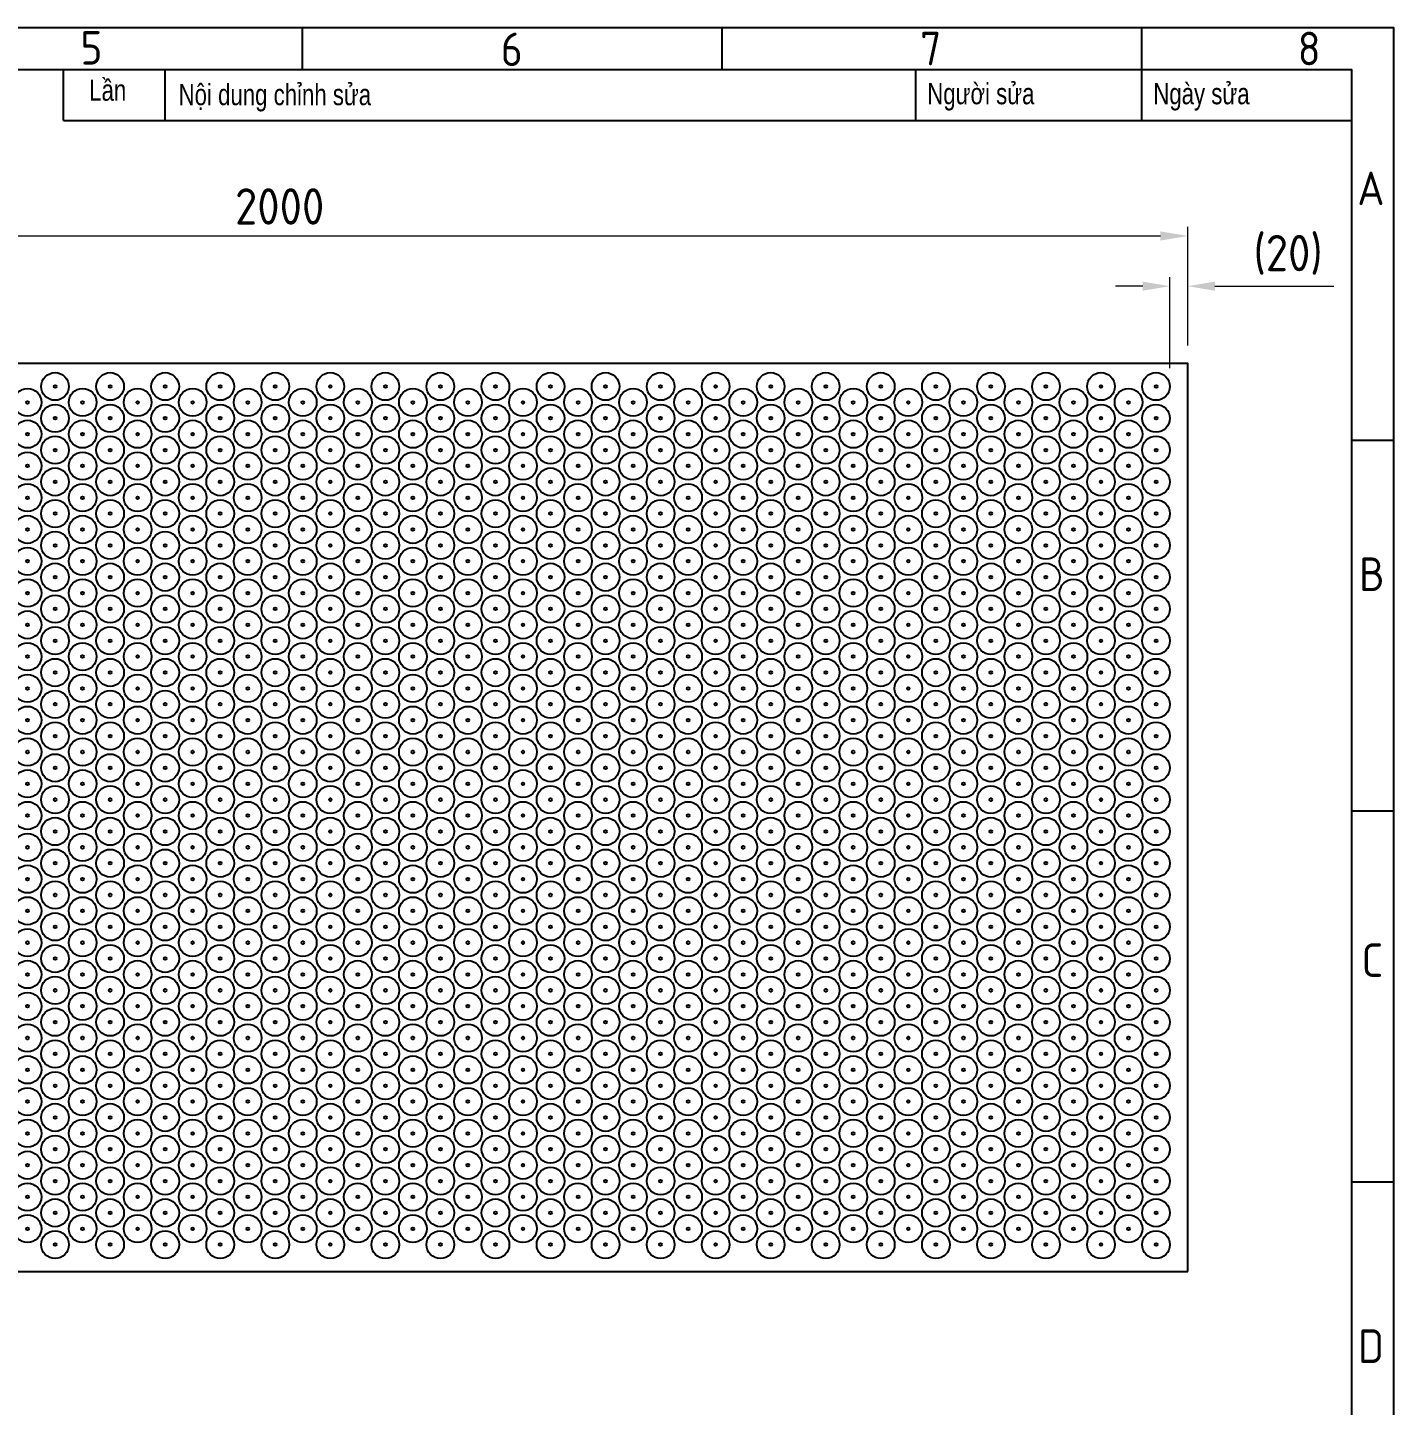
# Model space of a CAD drawing. Header units: millimetres. Extents: x -205945 to -46279, y 28253 to 108078.
# Drawn here: x -107357 to -105853, y 55442 to 56959 of the extents above; entities that cross this region are included whole.
import ezdxf

# ---------------------------------------------------------------- set-up
doc = ezdxf.new("R2010")
doc.units = ezdxf.units.MM
doc.header["$PDMODE"] = 2
doc.linetypes.add('CONTPVMNIL', pattern=[0])
doc.layers.get('0').update_dxf_attribs({"linetype": 'CONTPVMNIL'})
doc.layers.get('DEFPOINTS').update_dxf_attribs({"color": 6})
doc.layers.add('D KT', color=4, linetype='Continuous', lineweight=18)
doc.layers.add('FRAME050', color=6, linetype='Continuous')
doc.layers.add('MAIN', color=7, linetype='Continuous')
doc.styles.add('ISOCP', font='isocp')
doc.styles.add('style1', font='arial.ttf', dxfattribs={"width": 0.75})
doc.dimstyles.new('dim 20', dxfattribs={"dimscale": 20, "dimtxt": 2.5, "dimasz": 1.5, "dimexe": 0.5, "dimexo": 1, "dimtad": 1, "dimtoh": 1, "dimtxsty": 'ISOCP', "dimcen": 0, "dimclrd": 3, "dimclre": 3, "dimclrt": 7, "dimadec": 0, "dimazin": 0, "dimtfac": 1, "dimtix": 1, "dimtofl": 0, "dimtmove": 0, "dimatfit": 3, "dimfxl": 0, "dimlwd": 5, "dimlwe": 5, "dimarcsym": 0})

# ---------------------------------------------------------------- blocks, each defined once
blk = doc.blocks.new('khung moi')
at = {"layer": 'FRAME050'}
for p, q in [((-102.96, 221.36), (-102.96, 225.32)), ((-63.36, 221.36), (-63.36, 225.32)), ((-23.76, 221.36), (-23.76, 225.32)), ((0, 186.36), (-3.96, 186.36)), ((0, 151.36), (-3.96, 151.36)), ((-3.96, 116.36), (0, 116.36))]:
    blk.add_line(p, q, dxfattribs=at)
at = {"layer": 'MAIN', "color": 7, "linetype": 'Continuous'}
blk.add_lwpolyline([(-300.96, 221.36), (-3.96, 221.36), (-3.96, 11.36), (-300.96, 11.36)], close=True, dxfattribs=at)
at = {"layer": 'FRAME050', "style": 'ISOCP'}
for s, p in [('5', (-123.93, 221.83)), ('6', (-84.25, 221.69)), ('7', (-44.67, 221.76)), ('8', (-9.03, 221.76)), ('A', (-3.41, 208.57)), ('B', (-3.25, 172.14)), ('C', (-3.01, 135.71)), ('D', (-3.34, 99.28))]:
    blk.add_text(s, height=3.17, dxfattribs=at).set_placement(p)
blk = doc.blocks.new('*D590')
at = {"layer": 'D KT', "color": 3, "lineweight": 5, "ltscale": 3, "transparency": 16777216}
for p, q in [((-108079.1, 56609.3), (-108079.1, 56739.8)), ((-106079.1, 56609.3), (-106079.1, 56739.8)), ((-108049.1, 56729.8), (-106109.1, 56729.8))]:
    blk.add_line(p, q, dxfattribs=at)
at = {"layer": 'D KT', "color": 3, "ltscale": 3, "transparency": 16777216}
for points in [[(-108049.1, 56734.8), (-108049.1, 56724.8), (-108079.1, 56729.8)], [(-106109.1, 56734.8), (-106109.1, 56724.8), (-106079.1, 56729.8)]]:
    blk.add_solid(points, dxfattribs=at)
at = {"layer": 'DEFPOINTS', "color": 0, "ltscale": 3, "transparency": 16777216}
for p in [(-106079.1, 56729.8), (-108079.1, 56589.3), (-106079.1, 56589.3)]:
    blk.add_point(p, dxfattribs=at)
at = {"layer": 'D KT', "color": 7, "ltscale": 3, "transparency": 16777216, "insert": (-107079.1, 56762.3), "char_height": 40, "attachment_point": 5, "style": 'ISOCP'}
blk.add_mtext('2000', dxfattribs=at)
blk = doc.blocks.new('*D593')
at = {"color": 3, "lineweight": 5, "ltscale": 3, "transparency": 16777216}
for p, q in [((-106128.7, 56674.5), (-106158.7, 56674.5)), ((-106098.7, 56584.1), (-106098.7, 56684.5)), ((-106079.1, 56609.3), (-106079.1, 56684.5)), ((-106049.1, 56674.5), (-105918.1, 56674.5))]:
    blk.add_line(p, q, dxfattribs=at)
at = {"color": 3, "ltscale": 3, "transparency": 16777216}
for points in [[(-106128.7, 56679.5), (-106128.7, 56669.5), (-106098.7, 56674.5)], [(-106049.1, 56679.5), (-106049.1, 56669.5), (-106079.1, 56674.5)]]:
    blk.add_solid(points, dxfattribs=at)
at = {"layer": 'DEFPOINTS', "color": 0, "ltscale": 3, "transparency": 16777216}
for p in [(-106079.1, 56674.5), (-106079.1, 56589.3), (-106098.7, 56564.1)]:
    blk.add_point(p, dxfattribs=at)
at = {"color": 7, "ltscale": 3, "transparency": 16777216, "insert": (-105968.6, 56709), "char_height": 40, "attachment_point": 5, "style": 'ISOCP'}
blk.add_mtext('(20)', dxfattribs=at)
blk = doc.blocks.new('A$Cf19ecd48')
at = {"ltscale": 30}
for radius in [15.25, 1.5]:
    blk.add_circle((15.25, 15.25), radius, dxfattribs=at)

msp = doc.modelspace()

# ---------------------------------------------------------------- linework, layer by layer
at = {"ltscale": 3}
msp.add_lwpolyline([(-106079.071, 55589.313), (-106079.071, 56589.313), (-108079.071, 56589.313), (-108079.071, 55589.313)], close=True, dxfattribs=at)
at = {"layer": 'DEFPOINTS'}
msp.add_lwpolyline([(-109409.957, 56959.303), (-105852.557, 56959.303), (-105852.557, 54416.903), (-109409.957, 54416.903)], close=True, dxfattribs=at)
at = {"layer": 'MAIN'}
for p, q in [((-107316.98, 56857.103), (-107316.98, 56913.103)), ((-107204.98, 56857.103), (-107204.98, 56913.103)), ((-106378.657, 56857.103), (-106378.657, 56913.103)), ((-106129.757, 56857.103), (-106129.757, 56913.103)), ((-107316.98, 56857.103), (-105898.757, 56857.103))]:
    msp.add_line(p, q, dxfattribs=at)

# ---------------------------------------------------------------- block references
at = {"xscale": 11.66666666666667, "yscale": 11.66666666666667, "zscale": 11.66666666666667}
msp.add_blockref('khung moi', (-105852.557, 54330.523), dxfattribs=at)
at = {"ltscale": 30}
for p in [(-107341.631, 56548.813), (-107281.011, 56548.813), (-107220.391, 56548.813), (-107159.771, 56548.813), (-107099.151, 56548.813), (-107038.531, 56548.813), (-106977.911, 56548.813), (-106917.291, 56548.813), (-106856.671, 56548.813), (-106796.051, 56548.813), (-106735.431, 56548.813), (-106674.811, 56548.813), (-106614.191, 56548.813), (-106553.571, 56548.813), (-106492.951, 56548.813), (-106432.331, 56548.813), (-106371.711, 56548.813), (-106311.091, 56548.813), (-106250.471, 56548.813), (-106189.851, 56548.813), (-106129.231, 56548.813), (-107371.94, 56531.313), (-107311.32, 56531.313), (-107250.7, 56531.313), (-107190.08, 56531.313), (-107129.46, 56531.313), (-107068.84, 56531.313), (-107008.22, 56531.313), (-106947.6, 56531.313), (-106886.98, 56531.313), (-106826.36, 56531.313), (-106765.74, 56531.313), (-106705.12, 56531.313), (-106644.5, 56531.313), (-106583.88, 56531.313), (-106523.26, 56531.313), (-106462.64, 56531.313), (-106402.02, 56531.313), (-106341.4, 56531.313), (-106280.78, 56531.313), (-106220.16, 56531.313), (-106159.54, 56531.313), (-107341.631, 56513.813), (-107281.011, 56513.813), (-107220.391, 56513.813), (-107159.771, 56513.813), (-107099.151, 56513.813), (-107038.531, 56513.813), (-106977.911, 56513.813), (-106917.291, 56513.813), (-106856.671, 56513.813), (-106796.051, 56513.813), (-106735.431, 56513.813), (-106674.811, 56513.813), (-106614.191, 56513.813), (-106553.571, 56513.813), (-106492.951, 56513.813), (-106432.331, 56513.813), (-106371.711, 56513.813), (-106311.091, 56513.813), (-106250.471, 56513.813), (-106189.851, 56513.813), (-106129.231, 56513.813), (-107371.94, 56496.313), (-107311.32, 56496.313), (-107250.7, 56496.313), (-107190.08, 56496.313), (-107129.46, 56496.313), (-107068.84, 56496.313), (-107008.22, 56496.313), (-106947.6, 56496.313), (-106886.98, 56496.313), (-106826.36, 56496.313), (-106765.74, 56496.313), (-106705.12, 56496.313), (-106644.5, 56496.313), (-106583.88, 56496.313), (-106523.26, 56496.313), (-106462.64, 56496.313), (-106402.02, 56496.313), (-106341.4, 56496.313), (-106280.78, 56496.313), (-106220.16, 56496.313), (-106159.54, 56496.313), (-107341.631, 56478.813), (-107281.011, 56478.813), (-107220.391, 56478.813), (-107159.771, 56478.813), (-107099.151, 56478.813), (-107038.531, 56478.813), (-106977.911, 56478.813), (-106917.291, 56478.813), (-106856.671, 56478.813), (-106796.051, 56478.813), (-106735.431, 56478.813), (-106674.811, 56478.813), (-106614.191, 56478.813), (-106553.571, 56478.813), (-106492.951, 56478.813), (-106432.331, 56478.813), (-106371.711, 56478.813), (-106311.091, 56478.813), (-106250.471, 56478.813), (-106189.851, 56478.813), (-106129.231, 56478.813), (-107371.94, 56461.313), (-107311.32, 56461.313), (-107250.7, 56461.313), (-107190.08, 56461.313), (-107129.46, 56461.313), (-107068.84, 56461.313), (-107008.22, 56461.313), (-106947.6, 56461.313), (-106886.98, 56461.313), (-106826.36, 56461.313), (-106765.74, 56461.313), (-106705.12, 56461.313), (-106644.5, 56461.313), (-106583.88, 56461.313), (-106523.26, 56461.313), (-106462.64, 56461.313), (-106402.02, 56461.313), (-106341.4, 56461.313), (-106280.78, 56461.313), (-106220.16, 56461.313), (-106159.54, 56461.313), (-107341.631, 56443.813), (-107281.011, 56443.813), (-107220.391, 56443.813), (-107159.771, 56443.813), (-107099.151, 56443.813), (-107038.531, 56443.813), (-106977.911, 56443.813), (-106917.291, 56443.813), (-106856.671, 56443.813), (-106796.051, 56443.813), (-106735.431, 56443.813), (-106674.811, 56443.813), (-106614.191, 56443.813), (-106553.571, 56443.813), (-106492.951, 56443.813), (-106432.331, 56443.813), (-106371.711, 56443.813), (-106311.091, 56443.813), (-106250.471, 56443.813), (-106189.851, 56443.813), (-106129.231, 56443.813), (-107371.94, 56426.313), (-107311.32, 56426.313), (-107250.7, 56426.313), (-107190.08, 56426.313), (-107129.46, 56426.313), (-107068.84, 56426.313), (-107008.22, 56426.313), (-106947.6, 56426.313), (-106886.98, 56426.313), (-106826.36, 56426.313), (-106765.74, 56426.313), (-106705.12, 56426.313), (-106644.5, 56426.313), (-106583.88, 56426.313), (-106523.26, 56426.313), (-106462.64, 56426.313), (-106402.02, 56426.313), (-106341.4, 56426.313), (-106280.78, 56426.313), (-106220.16, 56426.313), (-106159.54, 56426.313), (-107341.631, 56408.813), (-107281.011, 56408.813), (-107220.391, 56408.813), (-107159.771, 56408.813), (-107099.151, 56408.813), (-107038.531, 56408.813), (-106977.911, 56408.813), (-106917.291, 56408.813), (-106856.671, 56408.813), (-106796.051, 56408.813), (-106735.431, 56408.813), (-106674.811, 56408.813), (-106614.191, 56408.813), (-106553.571, 56408.813), (-106492.951, 56408.813), (-106432.331, 56408.813), (-106371.711, 56408.813), (-106311.091, 56408.813), (-106250.471, 56408.813), (-106189.851, 56408.813), (-106129.231, 56408.813), (-107371.94, 56391.313), (-107311.32, 56391.313), (-107250.7, 56391.313), (-107190.08, 56391.313), (-107129.46, 56391.313), (-107068.84, 56391.313), (-107008.22, 56391.313), (-106947.6, 56391.313), (-106886.98, 56391.313), (-106826.36, 56391.313), (-106765.74, 56391.313), (-106705.12, 56391.313), (-106644.5, 56391.313), (-106583.88, 56391.313), (-106523.26, 56391.313), (-106462.64, 56391.313), (-106402.02, 56391.313), (-106341.4, 56391.313), (-106280.78, 56391.313), (-106220.16, 56391.313), (-106159.54, 56391.313), (-107341.631, 56373.813), (-107281.011, 56373.813), (-107220.391, 56373.813), (-107159.771, 56373.813), (-107099.151, 56373.813), (-107038.531, 56373.813), (-106977.911, 56373.813), (-106917.291, 56373.813), (-106856.671, 56373.813), (-106796.051, 56373.813), (-106735.431, 56373.813), (-106674.811, 56373.813), (-106614.191, 56373.813), (-106553.571, 56373.813), (-106492.951, 56373.813), (-106432.331, 56373.813), (-106371.711, 56373.813), (-106311.091, 56373.813), (-106250.471, 56373.813), (-106189.851, 56373.813), (-106129.231, 56373.813), (-107371.94, 56356.313), (-107311.32, 56356.313), (-107250.7, 56356.313), (-107190.08, 56356.313), (-107129.46, 56356.313), (-107068.84, 56356.313), (-107008.22, 56356.313), (-106947.6, 56356.313), (-106886.98, 56356.313), (-106826.36, 56356.313), (-106765.74, 56356.313), (-106705.12, 56356.313), (-106644.5, 56356.313), (-106583.88, 56356.313), (-106523.26, 56356.313), (-106462.64, 56356.313), (-106402.02, 56356.313), (-106341.4, 56356.313), (-106280.78, 56356.313), (-106220.16, 56356.313), (-106159.54, 56356.313), (-107341.631, 56338.813), (-107281.011, 56338.813), (-107220.391, 56338.813), (-107159.771, 56338.813), (-107099.151, 56338.813), (-107038.531, 56338.813), (-106977.911, 56338.813), (-106917.291, 56338.813), (-106856.671, 56338.813), (-106796.051, 56338.813), (-106735.431, 56338.813), (-106674.811, 56338.813), (-106614.191, 56338.813), (-106553.571, 56338.813), (-106492.951, 56338.813), (-106432.331, 56338.813), (-106371.711, 56338.813), (-106311.091, 56338.813), (-106250.471, 56338.813), (-106189.851, 56338.813), (-106129.231, 56338.813), (-107371.94, 56321.313), (-107311.32, 56321.313), (-107250.7, 56321.313), (-107190.08, 56321.313), (-107129.46, 56321.313), (-107068.84, 56321.313), (-107008.22, 56321.313), (-106947.6, 56321.313), (-106886.98, 56321.313), (-106826.36, 56321.313), (-106765.74, 56321.313), (-106705.12, 56321.313), (-106644.5, 56321.313), (-106583.88, 56321.313), (-106523.26, 56321.313), (-106462.64, 56321.313), (-106402.02, 56321.313), (-106341.4, 56321.313), (-106280.78, 56321.313), (-106220.16, 56321.313), (-106159.54, 56321.313), (-107341.631, 56303.813), (-107281.011, 56303.813), (-107220.391, 56303.813), (-107159.771, 56303.813), (-107099.151, 56303.813), (-107038.531, 56303.813), (-106977.911, 56303.813), (-106917.291, 56303.813), (-106856.671, 56303.813), (-106796.051, 56303.813), (-106735.431, 56303.813), (-106674.811, 56303.813), (-106614.191, 56303.813), (-106553.571, 56303.813), (-106492.951, 56303.813), (-106432.331, 56303.813), (-106371.711, 56303.813), (-106311.091, 56303.813), (-106250.471, 56303.813), (-106189.851, 56303.813), (-106129.231, 56303.813), (-107371.94, 56286.313), (-107311.32, 56286.313), (-107250.7, 56286.313), (-107190.08, 56286.313), (-107129.46, 56286.313), (-107068.84, 56286.313), (-107008.22, 56286.313), (-106947.6, 56286.313), (-106886.98, 56286.313), (-106826.36, 56286.313), (-106765.74, 56286.313), (-106705.12, 56286.313), (-106644.5, 56286.313), (-106583.88, 56286.313), (-106523.26, 56286.313), (-106462.64, 56286.313), (-106402.02, 56286.313), (-106341.4, 56286.313), (-106280.78, 56286.313), (-106220.16, 56286.313), (-106159.54, 56286.313), (-107341.631, 56268.813), (-107281.011, 56268.813), (-107220.391, 56268.813), (-107159.771, 56268.813), (-107099.151, 56268.813), (-107038.531, 56268.813), (-106977.911, 56268.813), (-106917.291, 56268.813), (-106856.671, 56268.813), (-106796.051, 56268.813), (-106735.431, 56268.813), (-106674.811, 56268.813), (-106614.191, 56268.813), (-106553.571, 56268.813), (-106492.951, 56268.813), (-106432.331, 56268.813), (-106371.711, 56268.813), (-106311.091, 56268.813), (-106250.471, 56268.813), (-106189.851, 56268.813), (-106129.231, 56268.813), (-107371.94, 56251.313), (-107311.32, 56251.313), (-107250.7, 56251.313), (-107190.08, 56251.313), (-107129.46, 56251.313), (-107068.84, 56251.313), (-107008.22, 56251.313), (-106947.6, 56251.313), (-106886.98, 56251.313), (-106826.36, 56251.313), (-106765.74, 56251.313), (-106705.12, 56251.313), (-106644.5, 56251.313), (-106583.88, 56251.313), (-106523.26, 56251.313), (-106462.64, 56251.313), (-106402.02, 56251.313), (-106341.4, 56251.313), (-106280.78, 56251.313), (-106220.16, 56251.313), (-106159.54, 56251.313), (-107341.631, 56233.813), (-107281.011, 56233.813), (-107220.391, 56233.813), (-107159.771, 56233.813), (-107099.151, 56233.813), (-107038.531, 56233.813), (-106977.911, 56233.813), (-106917.291, 56233.813), (-106856.671, 56233.813), (-106796.051, 56233.813), (-106735.431, 56233.813), (-106674.811, 56233.813), (-106614.191, 56233.813), (-106553.571, 56233.813), (-106492.951, 56233.813), (-106432.331, 56233.813), (-106371.711, 56233.813), (-106311.091, 56233.813), (-106250.471, 56233.813), (-106189.851, 56233.813), (-106129.231, 56233.813), (-107371.94, 56216.313), (-107311.32, 56216.313), (-107250.7, 56216.313), (-107190.08, 56216.313), (-107129.46, 56216.313), (-107068.84, 56216.313), (-107008.22, 56216.313), (-106947.6, 56216.313), (-106886.98, 56216.313), (-106826.36, 56216.313), (-106765.74, 56216.313), (-106705.12, 56216.313), (-106644.5, 56216.313), (-106583.88, 56216.313), (-106523.26, 56216.313), (-106462.64, 56216.313), (-106402.02, 56216.313), (-106341.4, 56216.313), (-106280.78, 56216.313), (-106220.16, 56216.313), (-106159.54, 56216.313), (-107341.631, 56198.813), (-107281.011, 56198.813), (-107220.391, 56198.813), (-107159.771, 56198.813), (-107099.151, 56198.813), (-107038.531, 56198.813), (-106977.911, 56198.813), (-106917.291, 56198.813), (-106856.671, 56198.813), (-106796.051, 56198.813), (-106735.431, 56198.813), (-106674.811, 56198.813), (-106614.191, 56198.813), (-106553.571, 56198.813), (-106492.951, 56198.813), (-106432.331, 56198.813), (-106371.711, 56198.813), (-106311.091, 56198.813), (-106250.471, 56198.813), (-106189.851, 56198.813), (-106129.231, 56198.813), (-107371.94, 56181.313), (-107311.32, 56181.313), (-107250.7, 56181.313), (-107190.08, 56181.313), (-107129.46, 56181.313), (-107068.84, 56181.313), (-107008.22, 56181.313), (-106947.6, 56181.313), (-106886.98, 56181.313), (-106826.36, 56181.313), (-106765.74, 56181.313), (-106705.12, 56181.313), (-106644.5, 56181.313), (-106583.88, 56181.313), (-106523.26, 56181.313), (-106462.64, 56181.313), (-106402.02, 56181.313), (-106341.4, 56181.313), (-106280.78, 56181.313), (-106220.16, 56181.313), (-106159.54, 56181.313), (-107341.631, 56163.813), (-107281.011, 56163.813), (-107220.391, 56163.813), (-107159.771, 56163.813), (-107099.151, 56163.813), (-107038.531, 56163.813), (-106977.911, 56163.813), (-106917.291, 56163.813), (-106856.671, 56163.813), (-106796.051, 56163.813), (-106735.431, 56163.813), (-106674.811, 56163.813), (-106614.191, 56163.813), (-106553.571, 56163.813), (-106492.951, 56163.813), (-106432.331, 56163.813), (-106371.711, 56163.813), (-106311.091, 56163.813), (-106250.471, 56163.813), (-106189.851, 56163.813), (-106129.231, 56163.813), (-107371.94, 56146.313), (-107311.32, 56146.313), (-107250.7, 56146.313), (-107190.08, 56146.313), (-107129.46, 56146.313), (-107068.84, 56146.313), (-107008.22, 56146.313), (-106947.6, 56146.313), (-106886.98, 56146.313), (-106826.36, 56146.313), (-106765.74, 56146.313), (-106705.12, 56146.313), (-106644.5, 56146.313), (-106583.88, 56146.313), (-106523.26, 56146.313), (-106462.64, 56146.313), (-106402.02, 56146.313), (-106341.4, 56146.313), (-106280.78, 56146.313), (-106220.16, 56146.313), (-106159.54, 56146.313), (-107341.631, 56128.813), (-107281.011, 56128.813), (-107220.391, 56128.813), (-107159.771, 56128.813), (-107099.151, 56128.813), (-107038.531, 56128.813), (-106977.911, 56128.813), (-106917.291, 56128.813), (-106856.671, 56128.813), (-106796.051, 56128.813), (-106735.431, 56128.813), (-106674.811, 56128.813), (-106614.191, 56128.813), (-106553.571, 56128.813), (-106492.951, 56128.813), (-106432.331, 56128.813), (-106371.711, 56128.813), (-106311.091, 56128.813), (-106250.471, 56128.813), (-106189.851, 56128.813), (-106129.231, 56128.813), (-107371.94, 56111.313), (-107311.32, 56111.313), (-107250.7, 56111.313), (-107190.08, 56111.313), (-107129.46, 56111.313), (-107068.84, 56111.313), (-107008.22, 56111.313), (-106947.6, 56111.313), (-106886.98, 56111.313), (-106826.36, 56111.313), (-106765.74, 56111.313), (-106705.12, 56111.313), (-106644.5, 56111.313), (-106583.88, 56111.313), (-106523.26, 56111.313), (-106462.64, 56111.313), (-106402.02, 56111.313), (-106341.4, 56111.313), (-106280.78, 56111.313), (-106220.16, 56111.313), (-106159.54, 56111.313), (-107341.631, 56093.813), (-107281.011, 56093.813), (-107220.391, 56093.813), (-107159.771, 56093.813), (-107099.151, 56093.813), (-107038.531, 56093.813), (-106977.911, 56093.813), (-106917.291, 56093.813), (-106856.671, 56093.813), (-106796.051, 56093.813), (-106735.431, 56093.813), (-106674.811, 56093.813), (-106614.191, 56093.813), (-106553.571, 56093.813), (-106492.951, 56093.813), (-106432.331, 56093.813), (-106371.711, 56093.813), (-106311.091, 56093.813), (-106250.471, 56093.813), (-106189.851, 56093.813), (-106129.231, 56093.813), (-107371.94, 56076.313), (-107311.32, 56076.313), (-107250.7, 56076.313), (-107190.08, 56076.313), (-107129.46, 56076.313), (-107068.84, 56076.313), (-107008.22, 56076.313), (-106947.6, 56076.313), (-106886.98, 56076.313), (-106826.36, 56076.313), (-106765.74, 56076.313), (-106705.12, 56076.313), (-106644.5, 56076.313), (-106583.88, 56076.313), (-106523.26, 56076.313), (-106462.64, 56076.313), (-106402.02, 56076.313), (-106341.4, 56076.313), (-106280.78, 56076.313), (-106220.16, 56076.313), (-106159.54, 56076.313), (-107341.631, 56058.813), (-107281.011, 56058.813), (-107220.391, 56058.813), (-107159.771, 56058.813), (-107099.151, 56058.813), (-107038.531, 56058.813), (-106977.911, 56058.813), (-106917.291, 56058.813), (-106856.671, 56058.813), (-106796.051, 56058.813), (-106735.431, 56058.813), (-106674.811, 56058.813), (-106614.191, 56058.813), (-106553.571, 56058.813), (-106492.951, 56058.813), (-106432.331, 56058.813), (-106371.711, 56058.813), (-106311.091, 56058.813), (-106250.471, 56058.813), (-106189.851, 56058.813), (-106129.231, 56058.813), (-107371.94, 56041.313), (-107311.32, 56041.313), (-107250.7, 56041.313), (-107190.08, 56041.313), (-107129.46, 56041.313), (-107068.84, 56041.313), (-107008.22, 56041.313), (-106947.6, 56041.313), (-106886.98, 56041.313), (-106826.36, 56041.313), (-106765.74, 56041.313), (-106705.12, 56041.313), (-106644.5, 56041.313), (-106583.88, 56041.313), (-106523.26, 56041.313), (-106462.64, 56041.313), (-106402.02, 56041.313), (-106341.4, 56041.313), (-106280.78, 56041.313), (-106220.16, 56041.313), (-106159.54, 56041.313), (-107341.631, 56023.813), (-107281.011, 56023.813), (-107220.391, 56023.813), (-107159.771, 56023.813), (-107099.151, 56023.813), (-107038.531, 56023.813), (-106977.911, 56023.813), (-106917.291, 56023.813), (-106856.671, 56023.813), (-106796.051, 56023.813), (-106735.431, 56023.813), (-106674.811, 56023.813), (-106614.191, 56023.813), (-106553.571, 56023.813), (-106492.951, 56023.813), (-106432.331, 56023.813), (-106371.711, 56023.813), (-106311.091, 56023.813), (-106250.471, 56023.813), (-106189.851, 56023.813), (-106129.231, 56023.813), (-107371.94, 56006.313), (-107311.32, 56006.313), (-107250.7, 56006.313), (-107190.08, 56006.313), (-107129.46, 56006.313), (-107068.84, 56006.313), (-107008.22, 56006.313), (-106947.6, 56006.313), (-106886.98, 56006.313), (-106826.36, 56006.313), (-106765.74, 56006.313), (-106705.12, 56006.313), (-106644.5, 56006.313), (-106583.88, 56006.313), (-106523.26, 56006.313), (-106462.64, 56006.313), (-106402.02, 56006.313), (-106341.4, 56006.313), (-106280.78, 56006.313), (-106220.16, 56006.313), (-106159.54, 56006.313), (-107341.631, 55988.813), (-107281.011, 55988.813), (-107220.391, 55988.813), (-107159.771, 55988.813), (-107099.151, 55988.813), (-107038.531, 55988.813), (-106977.911, 55988.813), (-106917.291, 55988.813), (-106856.671, 55988.813), (-106796.051, 55988.813), (-106735.431, 55988.813), (-106674.811, 55988.813), (-106614.191, 55988.813), (-106553.571, 55988.813), (-106492.951, 55988.813), (-106432.331, 55988.813), (-106371.711, 55988.813), (-106311.091, 55988.813), (-106250.471, 55988.813), (-106189.851, 55988.813), (-106129.231, 55988.813), (-107371.94, 55971.313), (-107311.32, 55971.313), (-107250.7, 55971.313), (-107190.08, 55971.313), (-107129.46, 55971.313), (-107068.84, 55971.313), (-107008.22, 55971.313), (-106947.6, 55971.313), (-106886.98, 55971.313), (-106826.36, 55971.313), (-106765.74, 55971.313), (-106705.12, 55971.313), (-106644.5, 55971.313), (-106583.88, 55971.313), (-106523.26, 55971.313), (-106462.64, 55971.313), (-106402.02, 55971.313), (-106341.4, 55971.313), (-106280.78, 55971.313), (-106220.16, 55971.313), (-106159.54, 55971.313), (-107341.631, 55953.813), (-107281.011, 55953.813), (-107220.391, 55953.813), (-107159.771, 55953.813), (-107099.151, 55953.813), (-107038.531, 55953.813), (-106977.911, 55953.813), (-106917.291, 55953.813), (-106856.671, 55953.813), (-106796.051, 55953.813), (-106735.431, 55953.813), (-106674.811, 55953.813), (-106614.191, 55953.813), (-106553.571, 55953.813), (-106492.951, 55953.813), (-106432.331, 55953.813), (-106371.711, 55953.813), (-106311.091, 55953.813), (-106250.471, 55953.813), (-106189.851, 55953.813), (-106129.231, 55953.813), (-107371.94, 55936.313), (-107311.32, 55936.313), (-107250.7, 55936.313), (-107190.08, 55936.313), (-107129.46, 55936.313), (-107068.84, 55936.313), (-107008.22, 55936.313), (-106947.6, 55936.313), (-106886.98, 55936.313), (-106826.36, 55936.313), (-106765.74, 55936.313), (-106705.12, 55936.313), (-106644.5, 55936.313), (-106583.88, 55936.313), (-106523.26, 55936.313), (-106462.64, 55936.313), (-106402.02, 55936.313), (-106341.4, 55936.313), (-106280.78, 55936.313), (-106220.16, 55936.313), (-106159.54, 55936.313), (-107341.631, 55918.813), (-107281.011, 55918.813), (-107220.391, 55918.813), (-107159.771, 55918.813), (-107099.151, 55918.813), (-107038.531, 55918.813), (-106977.911, 55918.813), (-106917.291, 55918.813), (-106856.671, 55918.813), (-106796.051, 55918.813), (-106735.431, 55918.813), (-106674.811, 55918.813), (-106614.191, 55918.813), (-106553.571, 55918.813), (-106492.951, 55918.813), (-106432.331, 55918.813), (-106371.711, 55918.813), (-106311.091, 55918.813), (-106250.471, 55918.813), (-106189.851, 55918.813), (-106129.231, 55918.813), (-107371.94, 55901.313), (-107311.32, 55901.313), (-107250.7, 55901.313), (-107190.08, 55901.313), (-107129.46, 55901.313), (-107068.84, 55901.313), (-107008.22, 55901.313), (-106947.6, 55901.313), (-106886.98, 55901.313), (-106826.36, 55901.313), (-106765.74, 55901.313), (-106705.12, 55901.313), (-106644.5, 55901.313), (-106583.88, 55901.313), (-106523.26, 55901.313), (-106462.64, 55901.313), (-106402.02, 55901.313), (-106341.4, 55901.313), (-106280.78, 55901.313), (-106220.16, 55901.313), (-106159.54, 55901.313), (-107341.631, 55883.813), (-107281.011, 55883.813), (-107220.391, 55883.813), (-107159.771, 55883.813), (-107099.151, 55883.813), (-107038.531, 55883.813), (-106977.911, 55883.813), (-106917.291, 55883.813), (-106856.671, 55883.813), (-106796.051, 55883.813), (-106735.431, 55883.813), (-106674.811, 55883.813), (-106614.191, 55883.813), (-106553.571, 55883.813), (-106492.951, 55883.813), (-106432.331, 55883.813), (-106371.711, 55883.813), (-106311.091, 55883.813), (-106250.471, 55883.813), (-106189.851, 55883.813), (-106129.231, 55883.813), (-107371.94, 55866.313), (-107311.32, 55866.313), (-107250.7, 55866.313), (-107190.08, 55866.313), (-107129.46, 55866.313), (-107068.84, 55866.313), (-107008.22, 55866.313), (-106947.6, 55866.313), (-106886.98, 55866.313), (-106826.36, 55866.313), (-106765.74, 55866.313), (-106705.12, 55866.313), (-106644.5, 55866.313), (-106583.88, 55866.313), (-106523.26, 55866.313), (-106462.64, 55866.313), (-106402.02, 55866.313), (-106341.4, 55866.313), (-106280.78, 55866.313), (-106220.16, 55866.313), (-106159.54, 55866.313), (-107341.631, 55848.813), (-107281.011, 55848.813), (-107220.391, 55848.813), (-107159.771, 55848.813), (-107099.151, 55848.813), (-107038.531, 55848.813), (-106977.911, 55848.813), (-106917.291, 55848.813), (-106856.671, 55848.813), (-106796.051, 55848.813), (-106735.431, 55848.813), (-106674.811, 55848.813), (-106614.191, 55848.813), (-106553.571, 55848.813), (-106492.951, 55848.813), (-106432.331, 55848.813), (-106371.711, 55848.813), (-106311.091, 55848.813), (-106250.471, 55848.813), (-106189.851, 55848.813), (-106129.231, 55848.813), (-107371.94, 55831.313), (-107311.32, 55831.313), (-107250.7, 55831.313), (-107190.08, 55831.313), (-107129.46, 55831.313), (-107068.84, 55831.313), (-107008.22, 55831.313), (-106947.6, 55831.313), (-106886.98, 55831.313), (-106826.36, 55831.313), (-106765.74, 55831.313), (-106705.12, 55831.313), (-106644.5, 55831.313), (-106583.88, 55831.313), (-106523.26, 55831.313), (-106462.64, 55831.313), (-106402.02, 55831.313), (-106341.4, 55831.313), (-106280.78, 55831.313), (-106220.16, 55831.313), (-106159.54, 55831.313), (-107341.631, 55813.813), (-107281.011, 55813.813), (-107220.391, 55813.813), (-107159.771, 55813.813), (-107099.151, 55813.813), (-107038.531, 55813.813), (-106977.911, 55813.813), (-106917.291, 55813.813), (-106856.671, 55813.813), (-106796.051, 55813.813), (-106735.431, 55813.813), (-106674.811, 55813.813), (-106614.191, 55813.813), (-106553.571, 55813.813), (-106492.951, 55813.813), (-106432.331, 55813.813), (-106371.711, 55813.813), (-106311.091, 55813.813), (-106250.471, 55813.813), (-106189.851, 55813.813), (-106129.231, 55813.813), (-107371.94, 55796.313), (-107311.32, 55796.313), (-107250.7, 55796.313), (-107190.08, 55796.313), (-107129.46, 55796.313), (-107068.84, 55796.313), (-107008.22, 55796.313), (-106947.6, 55796.313), (-106886.98, 55796.313), (-106826.36, 55796.313), (-106765.74, 55796.313), (-106705.12, 55796.313), (-106644.5, 55796.313), (-106583.88, 55796.313), (-106523.26, 55796.313), (-106462.64, 55796.313), (-106402.02, 55796.313), (-106341.4, 55796.313), (-106280.78, 55796.313), (-106220.16, 55796.313), (-106159.54, 55796.313), (-107341.631, 55778.813), (-107281.011, 55778.813), (-107220.391, 55778.813), (-107159.771, 55778.813), (-107099.151, 55778.813), (-107038.531, 55778.813), (-106977.911, 55778.813), (-106917.291, 55778.813), (-106856.671, 55778.813), (-106796.051, 55778.813), (-106735.431, 55778.813), (-106674.811, 55778.813), (-106614.191, 55778.813), (-106553.571, 55778.813), (-106492.951, 55778.813), (-106432.331, 55778.813), (-106371.711, 55778.813), (-106311.091, 55778.813), (-106250.471, 55778.813), (-106189.851, 55778.813), (-106129.231, 55778.813), (-107371.94, 55761.313), (-107311.32, 55761.313), (-107250.7, 55761.313), (-107190.08, 55761.313), (-107129.46, 55761.313), (-107068.84, 55761.313), (-107008.22, 55761.313), (-106947.6, 55761.313), (-106886.98, 55761.313), (-106826.36, 55761.313), (-106765.74, 55761.313), (-106705.12, 55761.313), (-106644.5, 55761.313), (-106583.88, 55761.313), (-106523.26, 55761.313), (-106462.64, 55761.313), (-106402.02, 55761.313), (-106341.4, 55761.313), (-106280.78, 55761.313), (-106220.16, 55761.313), (-106159.54, 55761.313), (-107341.631, 55743.813), (-107281.011, 55743.813), (-107220.391, 55743.813), (-107159.771, 55743.813), (-107099.151, 55743.813), (-107038.531, 55743.813), (-106977.911, 55743.813), (-106917.291, 55743.813), (-106856.671, 55743.813), (-106796.051, 55743.813), (-106735.431, 55743.813), (-106674.811, 55743.813), (-106614.191, 55743.813), (-106553.571, 55743.813), (-106492.951, 55743.813), (-106432.331, 55743.813), (-106371.711, 55743.813), (-106311.091, 55743.813), (-106250.471, 55743.813), (-106189.851, 55743.813), (-106129.231, 55743.813), (-107371.94, 55726.313), (-107311.32, 55726.313), (-107250.7, 55726.313), (-107190.08, 55726.313), (-107129.46, 55726.313), (-107068.84, 55726.313), (-107008.22, 55726.313), (-106947.6, 55726.313), (-106886.98, 55726.313), (-106826.36, 55726.313), (-106765.74, 55726.313), (-106705.12, 55726.313), (-106644.5, 55726.313), (-106583.88, 55726.313), (-106523.26, 55726.313), (-106462.64, 55726.313), (-106402.02, 55726.313), (-106341.4, 55726.313), (-106280.78, 55726.313), (-106220.16, 55726.313), (-106159.54, 55726.313), (-107341.631, 55708.813), (-107281.011, 55708.813), (-107220.391, 55708.813), (-107159.771, 55708.813), (-107099.151, 55708.813), (-107038.531, 55708.813), (-106977.911, 55708.813), (-106917.291, 55708.813), (-106856.671, 55708.813), (-106796.051, 55708.813), (-106735.431, 55708.813), (-106674.811, 55708.813), (-106614.191, 55708.813), (-106553.571, 55708.813), (-106492.951, 55708.813), (-106432.331, 55708.813), (-106371.711, 55708.813), (-106311.091, 55708.813), (-106250.471, 55708.813), (-106189.851, 55708.813), (-106129.231, 55708.813), (-107371.94, 55691.313), (-107311.32, 55691.313), (-107250.7, 55691.313), (-107190.08, 55691.313), (-107129.46, 55691.313), (-107068.84, 55691.313), (-107008.22, 55691.313), (-106947.6, 55691.313), (-106886.98, 55691.313), (-106826.36, 55691.313), (-106765.74, 55691.313), (-106705.12, 55691.313), (-106644.5, 55691.313), (-106583.88, 55691.313), (-106523.26, 55691.313), (-106462.64, 55691.313), (-106402.02, 55691.313), (-106341.4, 55691.313), (-106280.78, 55691.313), (-106220.16, 55691.313), (-106159.54, 55691.313), (-107341.631, 55673.813), (-107281.011, 55673.813), (-107220.391, 55673.813), (-107159.771, 55673.813), (-107099.151, 55673.813), (-107038.531, 55673.813), (-106977.911, 55673.813), (-106917.291, 55673.813), (-106856.671, 55673.813), (-106796.051, 55673.813), (-106735.431, 55673.813), (-106674.811, 55673.813), (-106614.191, 55673.813), (-106553.571, 55673.813), (-106492.951, 55673.813), (-106432.331, 55673.813), (-106371.711, 55673.813), (-106311.091, 55673.813), (-106250.471, 55673.813), (-106189.851, 55673.813), (-106129.231, 55673.813), (-107371.94, 55656.313), (-107311.32, 55656.313), (-107250.7, 55656.313), (-107190.08, 55656.313), (-107129.46, 55656.313), (-107068.84, 55656.313), (-107008.22, 55656.313), (-106947.6, 55656.313), (-106886.98, 55656.313), (-106826.36, 55656.313), (-106765.74, 55656.313), (-106705.12, 55656.313), (-106644.5, 55656.313), (-106583.88, 55656.313), (-106523.26, 55656.313), (-106462.64, 55656.313), (-106402.02, 55656.313), (-106341.4, 55656.313), (-106280.78, 55656.313), (-106220.16, 55656.313), (-106159.54, 55656.313), (-107341.631, 55638.813), (-107281.011, 55638.813), (-107220.391, 55638.813), (-107159.771, 55638.813), (-107099.151, 55638.813), (-107038.531, 55638.813), (-106977.911, 55638.813), (-106917.291, 55638.813), (-106856.671, 55638.813), (-106796.051, 55638.813), (-106735.431, 55638.813), (-106674.811, 55638.813), (-106614.191, 55638.813), (-106553.571, 55638.813), (-106492.951, 55638.813), (-106432.331, 55638.813), (-106371.711, 55638.813), (-106311.091, 55638.813), (-106250.471, 55638.813), (-106189.851, 55638.813), (-106129.231, 55638.813), (-107371.94, 55621.313), (-107311.32, 55621.313), (-107250.7, 55621.313), (-107190.08, 55621.313), (-107129.46, 55621.313), (-107068.84, 55621.313), (-107008.22, 55621.313), (-106947.6, 55621.313), (-106886.98, 55621.313), (-106826.36, 55621.313), (-106765.74, 55621.313), (-106705.12, 55621.313), (-106644.5, 55621.313), (-106583.88, 55621.313), (-106523.26, 55621.313), (-106462.64, 55621.313), (-106402.02, 55621.313), (-106341.4, 55621.313), (-106280.78, 55621.313), (-106220.16, 55621.313), (-106159.54, 55621.313), (-107341.631, 55603.813), (-107281.011, 55603.813), (-107220.391, 55603.813), (-107159.771, 55603.813), (-107099.151, 55603.813), (-107038.531, 55603.813), (-106977.911, 55603.813), (-106917.291, 55603.813), (-106856.671, 55603.813), (-106796.051, 55603.813), (-106735.431, 55603.813), (-106674.811, 55603.813), (-106614.191, 55603.813), (-106553.571, 55603.813), (-106492.951, 55603.813), (-106432.331, 55603.813), (-106371.711, 55603.813), (-106311.091, 55603.813), (-106250.471, 55603.813), (-106189.851, 55603.813), (-106129.231, 55603.813)]:
    msp.add_blockref('A$Cf19ecd48', p, dxfattribs=at)

# ---------------------------------------------------------------- texts
at = {"attachment_point": 1, "style": 'style1'}
for s, insert, char_height in [('Lần', (-107288.786, 56902.058), 23.3333), ('Người sửa ', (-106365.918, 56898.181), 23.3333), ('Ngày sửa ', (-106117.017, 56898.181), 23.3333), ('Nội dung chỉnh sửa', (-107190.379, 56897.154), 23.33333)]:
    msp.add_mtext(s, dxfattribs=dict(at, insert=insert, char_height=char_height))

# ---------------------------------------------------------------- dimensions: what is measured, and where the dimension line sits
at = {"ltscale": 3}
dim = msp.add_linear_dim(base=(-106079.071, 56674.541), p1=(-106098.731, 56564.063), p2=(-106079.071, 56589.313), text='(<>)', dimstyle='dim 20', override={"dimtxt": 2, "dimdec": 0}, dxfattribs=at)
dim.commit()
dim.dimension.update_dxf_attribs({"geometry": '*D593', "text_midpoint": (-105968.587, 56674.541), "dimtype": 160})
at = {"layer": 'D KT', "ltscale": 3}
dim = msp.add_linear_dim(base=(-106079.071, 56729.769), p1=(-108079.071, 56589.313), p2=(-106079.071, 56589.313), dimstyle='dim 20', override={"dimtxt": 2}, dxfattribs=at)
dim.commit()
dim.dimension.update_dxf_attribs({"geometry": '*D590', "text_midpoint": (-107079.071, 56762.273)})

doc.saveas('drawing.dxf')
